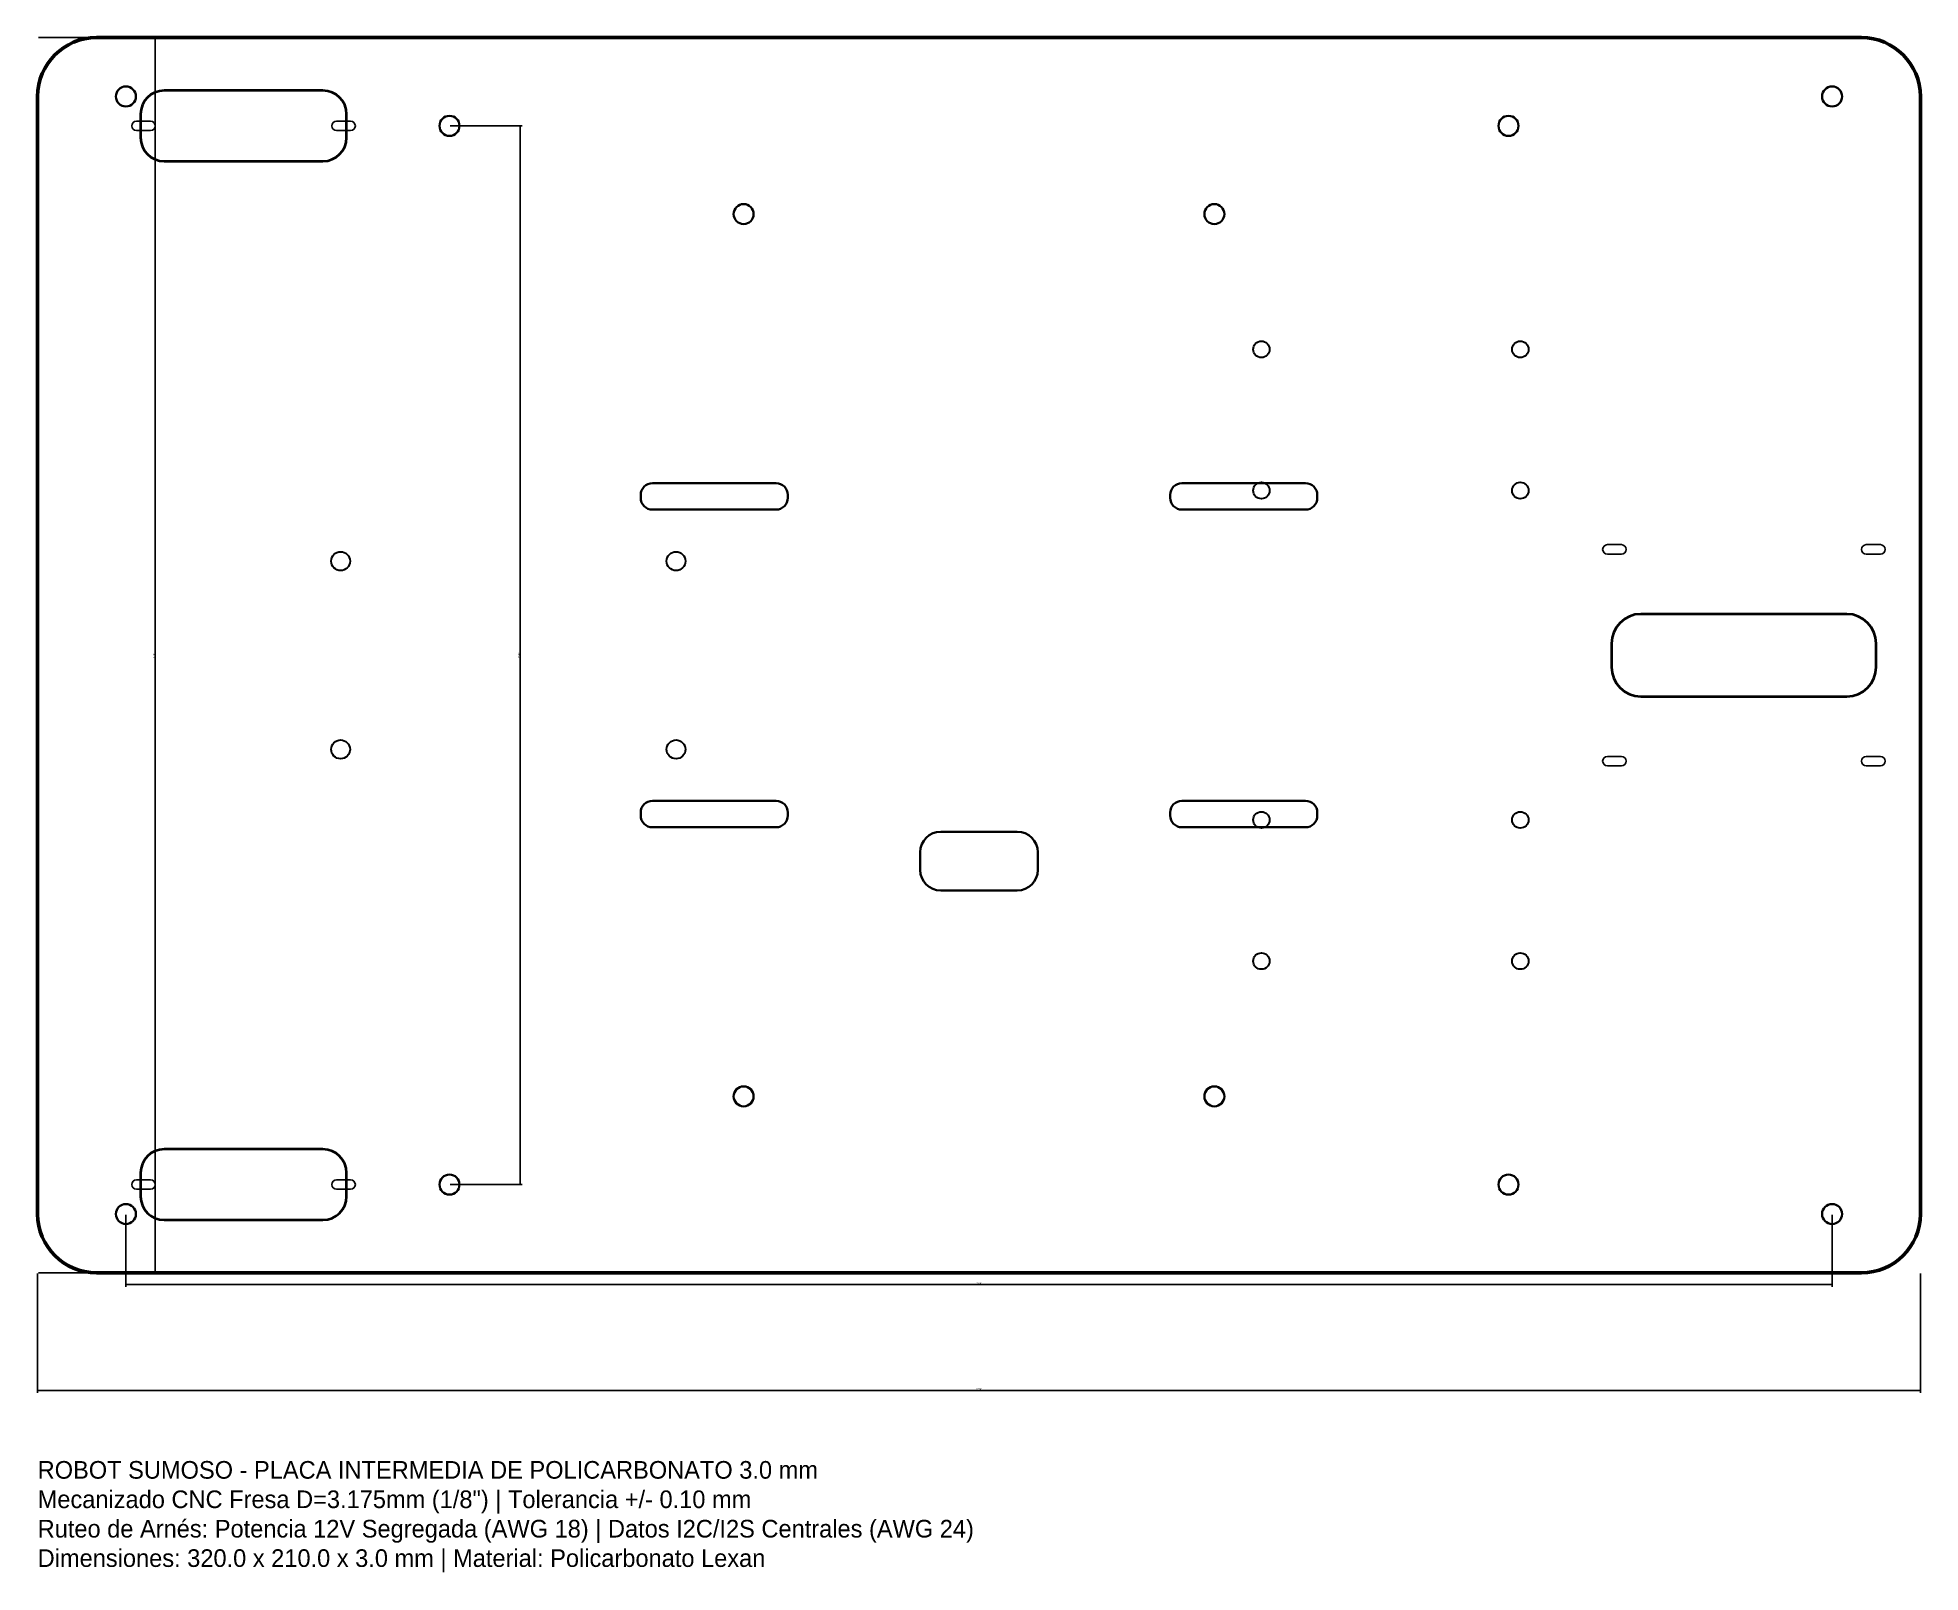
# Model space of a CAD drawing. Header units: metres. Extents: x 0 to 320, y -51 to 210.
import ezdxf

# ---------------------------------------------------------------- set-up
doc = ezdxf.new("R2010")
doc.units = ezdxf.units.M
for name, color, linetype, lineweight in [('01_PERIMETRO_EXTERIOR', 7, 'Continuous', 50), ('02_TALADROS_STANDOFFS_M3', 2, 'Continuous', 35), ('03_TALADROS_PUENTE_BALANZA', 1, 'Continuous', 35), ('04_TALADROS_DRIVER_VNH5019', 3, 'Continuous', 30), ('05_TALADROS_MICROS_ESP32', 4, 'Continuous', 30), ('06_PASACABLES_POTENCIA_MOTORES', 6, 'Continuous', 40), ('07_PASACABLES_SENAL_FRONTAL', 5, 'Continuous', 40), ('08_RANURAS_BRIDAS_ZIPTIES', 9, 'Continuous', 25), ('09_RANURAS_VELCRO_BATERIA', 30, 'Continuous', 35), ('10_PASACABLES_CELDA_CARGA', 4, 'Continuous', 35), ('11_COTAS_Y_ROTULO', 9, 'Continuous', 18)]:
    doc.layers.add(name, color=color, linetype=linetype, lineweight=lineweight)
doc.styles.add('OpenSansCondensed-Light', font='OpenSansCondensed-Light.ttf')
doc.dimstyles.new('EZDXF', dxfattribs={"dimtxt": 0.25, "dimasz": 0.175, "dimexe": 0.375, "dimexo": 0.125, "dimgap": 0.1, "dimtad": 1, "dimlfac": 100, "dimzin": 12, "dimdsep": 46, "dimtxsty": 'OpenSansCondensed-Light', "dimblk": 'ARCHTICK', "dimcen": 2.5, "dimazin": 3, "dimtfac": 0.5, "dimtmove": 2, "dimatfit": 3, "dimarcsym": 0})

# ---------------------------------------------------------------- blocks, each defined once
blk = doc.blocks.new('_ARCHTICK')
at = {"color": 0, "linetype": 'ByBlock', "const_width": 0.15}
blk.add_lwpolyline([(-0.5, -0.5), (0.5, 0.5)], dxfattribs=at)

msp = doc.modelspace()

# ---------------------------------------------------------------- linework, layer by layer
at = {"layer": '01_PERIMETRO_EXTERIOR'}
for p, q in [((310, 210), (10, 210)), ((0, 200), (0, 10)), ((320, 10), (320, 200)), ((10, 0), (310, 0))]:
    msp.add_line(p, q, dxfattribs=at)
for centre, start, end in [((10, 200), 90, 180), ((310, 200), 0, 90), ((10, 10), 180, 270), ((310, 10), 270, 360)]:
    msp.add_arc(centre, 10, start, end, dxfattribs=at)
at = {"layer": '02_TALADROS_STANDOFFS_M3'}
for centre in [(15, 200), (305, 200), (120, 180), (200, 180), (120, 30), (200, 30), (15, 10), (305, 10)]:
    msp.add_circle(centre, 1.7, dxfattribs=at)
at = {"layer": '03_TALADROS_PUENTE_BALANZA'}
for centre in [(70, 195), (250, 195), (70, 15), (250, 15)]:
    msp.add_circle(centre, 1.7, dxfattribs=at)
at = {"layer": '04_TALADROS_DRIVER_VNH5019'}
for centre in [(51.5, 121), (108.5, 121), (51.5, 89), (108.5, 89)]:
    msp.add_circle(centre, 1.6, dxfattribs=at)
at = {"layer": '05_TALADROS_MICROS_ESP32'}
for centre in [(208, 157), (252, 157), (208, 133), (252, 133), (208, 77), (252, 77), (208, 53), (252, 53)]:
    msp.add_circle(centre, 1.4, dxfattribs=at)
at = {"layer": '06_PASACABLES_POTENCIA_MOTORES'}
for p, q in [((48.5, 201), (21.5, 201)), ((17.5, 197), (17.5, 193)), ((52.5, 193), (52.5, 197)), ((21.5, 189), (48.5, 189)), ((48.5, 21), (21.5, 21)), ((17.5, 17), (17.5, 13)), ((52.5, 13), (52.5, 17)), ((21.5, 9), (48.5, 9))]:
    msp.add_line(p, q, dxfattribs=at)
for centre, start, end in [((21.5, 197), 90, 180), ((48.5, 197), 0, 90), ((21.5, 193), 180, 270), ((48.5, 193), 270, 360), ((21.5, 17), 90, 180), ((48.5, 17), 0, 90), ((21.5, 13), 180, 270), ((48.5, 13), 270, 360)]:
    msp.add_arc(centre, 4, start, end, dxfattribs=at)
at = {"layer": '07_PASACABLES_SENAL_FRONTAL'}
for p, q in [((307.5, 112), (272.5, 112)), ((267.5, 107), (267.5, 103)), ((312.5, 103), (312.5, 107)), ((272.5, 98), (307.5, 98))]:
    msp.add_line(p, q, dxfattribs=at)
for centre, start, end in [((272.5, 107), 90, 180), ((307.5, 107), 0, 90), ((272.5, 103), 180, 270), ((307.5, 103), 270, 360)]:
    msp.add_arc(centre, 5, start, end, dxfattribs=at)
at = {"layer": '08_RANURAS_BRIDAS_ZIPTIES'}
for p, q in [((19.2, 195.8), (16.8, 195.8)), ((53.2, 195.8), (50.8, 195.8)), ((16.8, 194.2), (19.2, 194.2)), ((50.8, 194.2), (53.2, 194.2)), ((269.2, 123.8), (266.8, 123.8)), ((266.8, 122.2), (269.2, 122.2)), ((313.2, 123.8), (310.8, 123.8)), ((310.8, 122.2), (313.2, 122.2)), ((269.2, 87.8), (266.8, 87.8)), ((313.2, 87.8), (310.8, 87.8)), ((266.8, 86.2), (269.2, 86.2)), ((310.8, 86.2), (313.2, 86.2)), ((19.2, 15.8), (16.8, 15.8)), ((16.8, 14.2), (19.2, 14.2)), ((53.2, 15.8), (50.8, 15.8)), ((50.8, 14.2), (53.2, 14.2))]:
    msp.add_line(p, q, dxfattribs=at)
for centre, start, end in [((16.8, 195), 90, 270), ((19.2, 195), 270, 90), ((50.8, 195), 90, 270), ((53.2, 195), 270, 90), ((266.8, 123), 90, 270), ((269.2, 123), 270, 90), ((310.8, 123), 90, 270), ((313.2, 123), 270, 90), ((266.8, 87), 90, 270), ((269.2, 87), 270, 90), ((310.8, 87), 90, 270), ((313.2, 87), 270, 90), ((16.8, 15), 90, 270), ((19.2, 15), 270, 90), ((50.8, 15), 90, 270), ((53.2, 15), 270, 90)]:
    msp.add_arc(centre, 0.8, start, end, dxfattribs=at)
at = {"layer": '09_RANURAS_VELCRO_BATERIA'}
for p, q in [((102.5, 132.25), (102.5, 131.75)), ((125.5, 134.25), (104.5, 134.25)), ((127.5, 131.75), (127.5, 132.25)), ((192.5, 132.25), (192.5, 131.75)), ((215.5, 134.25), (194.5, 134.25)), ((217.5, 131.75), (217.5, 132.25)), ((104.5, 129.75), (125.5, 129.75)), ((194.5, 129.75), (215.5, 129.75)), ((125.5, 80.25), (104.5, 80.25)), ((215.5, 80.25), (194.5, 80.25)), ((102.5, 78.25), (102.5, 77.75)), ((127.5, 77.75), (127.5, 78.25)), ((192.5, 78.25), (192.5, 77.75)), ((217.5, 77.75), (217.5, 78.25)), ((104.5, 75.75), (125.5, 75.75)), ((194.5, 75.75), (215.5, 75.75))]:
    msp.add_line(p, q, dxfattribs=at)
for centre, start, end in [((104.5, 132.25), 90, 180), ((104.5, 131.75), 180, 270), ((125.5, 132.25), 0, 90), ((125.5, 131.75), 270, 360), ((194.5, 132.25), 90, 180), ((194.5, 131.75), 180, 270), ((215.5, 132.25), 0, 90), ((215.5, 131.75), 270, 360), ((104.5, 78.25), 90, 180), ((125.5, 78.25), 0, 90), ((194.5, 78.25), 90, 180), ((215.5, 78.25), 0, 90), ((104.5, 77.75), 180, 270), ((125.5, 77.75), 270, 360), ((194.5, 77.75), 180, 270), ((215.5, 77.75), 270, 360)]:
    msp.add_arc(centre, 2, start, end, dxfattribs=at)
at = {"layer": '10_PASACABLES_CELDA_CARGA'}
for p, q in [((166.5, 75), (153.5, 75)), ((150, 71.5), (150, 68.5)), ((170, 68.5), (170, 71.5)), ((153.5, 65), (166.5, 65))]:
    msp.add_line(p, q, dxfattribs=at)
for centre, start, end in [((153.5, 71.5), 90, 180), ((166.5, 71.5), 0, 90), ((153.5, 68.5), 180, 270), ((166.5, 68.5), 270, 360)]:
    msp.add_arc(centre, 3.5, start, end, dxfattribs=at)

# ---------------------------------------------------------------- texts
at = {"layer": '11_COTAS_Y_ROTULO'}
for s, p in [('ROBOT SUMOSO - PLACA INTERMEDIA DE POLICARBONATO 3.0 mm', (0, -35)), ('Mecanizado CNC Fresa D=3.175mm (1/8") | Tolerancia +/- 0.10 mm', (0, -40)), ('Ruteo de Arnés: Potencia 12V Segregada (AWG 18) | Datos I2C/I2S Centrales (AWG 24)', (0, -45)), ('Dimensiones: 320.0 x 210.0 x 3.0 mm | Material: Policarbonato Lexan', (0, -50))]:
    msp.add_text(s, height=3, dxfattribs=at).set_placement(p)

# ---------------------------------------------------------------- dimensions: what is measured, and where the dimension line sits
for base, p1, p2 in [((20, 0), (0, 0), (0, 210)), ((82, 15), (70, 15), (70, 195))]:
    msp.add_linear_dim(base=base, p1=p1, p2=p2, angle=90, dimstyle='EZDXF', override={"dimpost": '<>'}, dxfattribs=at).render()
for base, p1, p2 in [((15, -2), (15, 10), (305, 10)), ((0, -20), (0, 0), (320, 0))]:
    msp.add_linear_dim(base=base, p1=p1, p2=p2, dimstyle='EZDXF', override={"dimpost": '<>'}, dxfattribs=at).render()

doc.saveas('drawing.dxf')
